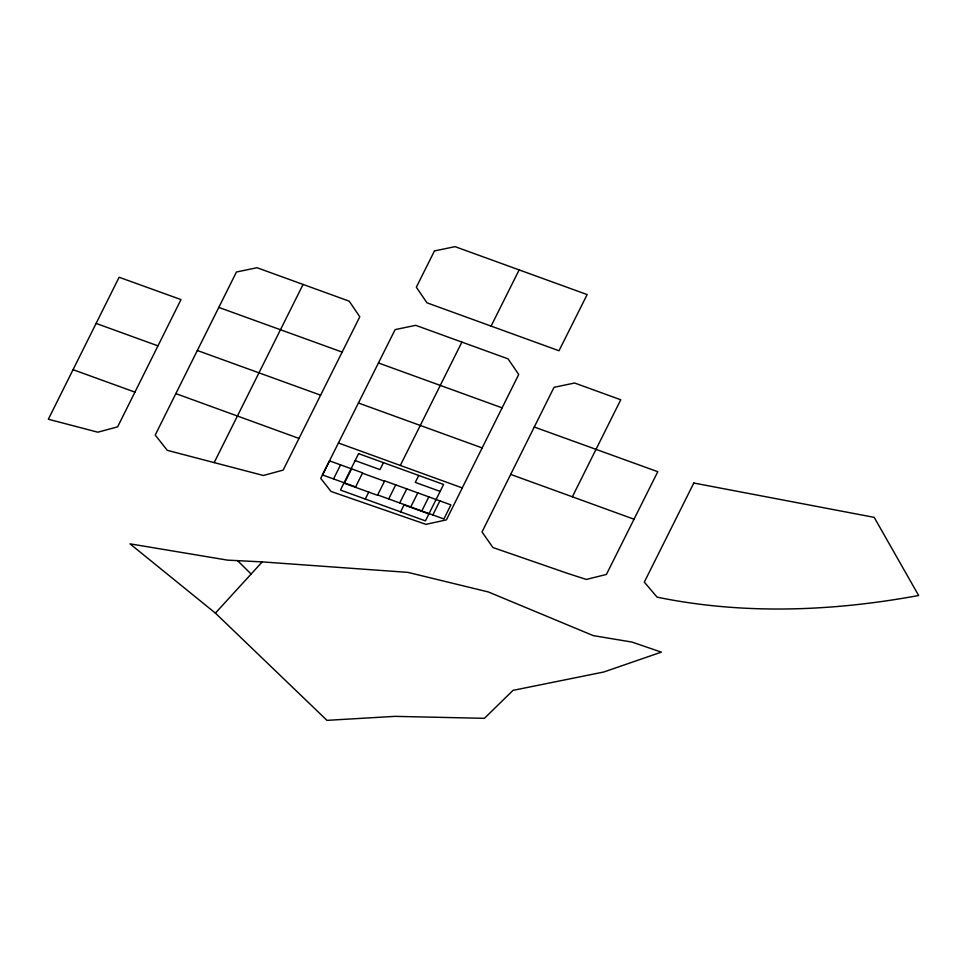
<?xml version="1.0" encoding="UTF-8"?>
<svg xmlns="http://www.w3.org/2000/svg" width="967" height="967" viewBox="0 0 967 967"><rect width="100%" height="100%" fill="white"/><g stroke="black" fill="none" stroke-linecap="round" stroke-linejoin="round"><path stroke-width="1.45" d="M134.933 392.118L180.998 299.589L119.11 277.263L48.35 419.243L97.848 432.201L117.636 426.834L134.933 392.118L73.057 369.684M462.25 487.924L518.723 374.483L508.074 358.866L415.701 325.323L395.116 329.614L320.718 478.375L331.065 491.49L425.939 524.356L446.403 519.871L462.299 487.924L338.426 442.995M175.849 393.617L155.216 435.053L167.279 450.332L263.362 475.486L283.15 470.107L359.797 316.789L349.184 301.16L256.992 267.726L236.444 272.005L175.849 393.617L298.984 438.426M214.166 462.613L303.082 284.443M333.53 478.931L340.553 464.861M344.566 482.932L351.577 468.862M355.421 487.283L362.613 472.863L329.517 460.86L322.495 474.93L355.602 486.933M365.284 499.057L368.753 492.118M383.452 462.649L379.983 469.599L355.155 460.582M461.888 342.088L400.314 465.465M388.698 498.948L395.721 484.866M399.734 502.949L406.756 488.879M400.604 511.869L404.061 504.919L428.889 513.936M418.759 475.462L415.29 482.4L440.13 491.405M410.77 506.95L417.792 492.88M421.805 510.951L428.828 496.881M432.841 514.952L439.864 500.882M510.673 474.422L572.355 496.796L620.754 399.77L574.628 383.017L554.043 387.308L482.025 531.959L492.916 547.527L568.149 573.576L586.353 579.438L606.418 574.434L657.778 471.703L534.268 427.015M491.079 326.109L519.146 269.902M215.399 613.114L262.226 561.9L407.905 572.379L488.395 591.973L593.303 635.633L631.983 642.076L661.355 652.133L603.71 672.017L513.018 690.365L484.419 718.324L394.995 716.354L326.967 720.355L215.399 613.114L130.001 543.841L227.559 560.135L262.226 561.9M378.435 362.963L502.139 407.856M218.808 307.409L342.161 352.085M358.431 403.009L482.195 447.926M197.353 350.501L320.609 395.177M96.12 323.425L157.935 345.848M572.355 496.796L634.026 519.219M362.444 473.201L384.515 481.215M377.662 494.947L443.877 518.965L450.9 504.883L384.685 480.865L377.493 495.285L343.926 483.113M237.531 560.618L251.215 574.132M358.612 453.644L340.457 490.051L425.432 520.875L443.587 484.467L358.612 453.644M434.461 250.936L416.318 287.199L426.967 302.816L558.999 350.755L587.138 294.572L455.046 246.645L434.461 250.936M693.81 483.029L644.312 582.11L657.089 597.147C743.345 614.915 832.394 611.41 918.65 595.503L874.192 517.357L693.81 483.029"/></g></svg>
